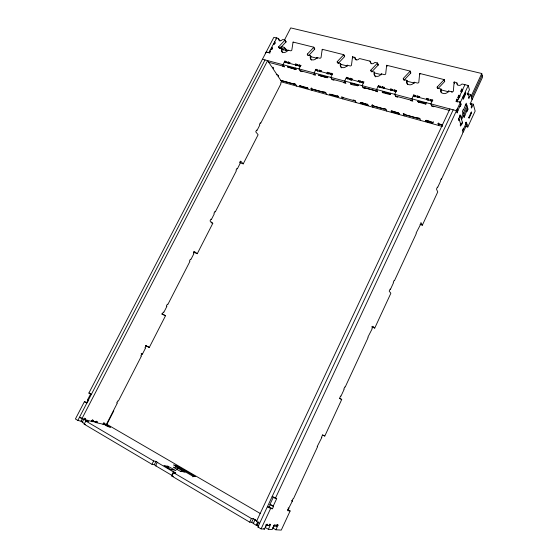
<?xml version="1.0" encoding="UTF-8"?>
<svg xmlns="http://www.w3.org/2000/svg" width="558" height="558" viewBox="0 0 558 558"><rect width="100%" height="100%" fill="white"/><g stroke="black" fill="none" stroke-linecap="round" stroke-linejoin="round"><path stroke-width="0.84" d="M467.444 93.695L470.687 94.518L468.853 98.459L468.532 97.294L468.992 96.311L468.343 93.967L467.883 94.958L467.555 93.779L469.411 89.803L468.253 85.5L462.638 84.105A1.221 1.004 -22.2 0 0 461.292 84.516A2.434 1.995 -22.5 0 1 458.613 85.332A2.434 1.995 -22.5 0 1 457.183 83.498A1.214 0.997 -22.8 0 0 456.472 82.577L454.184 82.012A1.221 0.997 -22.8 0 0 454.093 82.305L453.382 91.08A1.214 0.997 -23 0 1 451.827 91.805L448.576 90.982A4.22 3.474 -23.7 0 1 443.164 93.5A4.22 3.474 -23.7 0 1 441.043 89.064L437.835 88.248A1.2 0.983 -24.3 0 1 437.235 86.985L444.008 79.801A1.193 0.976 -23.9 0 0 444.147 79.606L419.735 73.468A1.172 0.956 -25.9 0 0 419.644 73.754L418.821 82.319A1.179 0.963 -26.1 0 1 417.307 83.023L414.196 82.235A4.101 3.355 -26.7 0 1 408.951 84.718A4.101 3.355 -26.7 0 1 406.977 80.401L403.901 79.62A1.165 0.949 -27.3 0 1 403.35 78.392L409.977 71.361A1.158 0.942 -26.9 0 0 410.158 71.096L386.708 65.279A1.144 0.921 -28.6 0 0 386.617 65.558L385.69 73.914A1.151 0.928 -28.9 0 1 384.225 74.612L381.24 73.851A3.997 3.236 -29.5 0 1 376.148 76.293A3.997 3.236 -29.5 0 1 374.32 72.094L371.37 71.34A1.137 0.914 -29.9 0 1 370.854 70.148L377.348 63.263A1.137 0.914 -29.5 0 0 377.522 63.005L375.45 62.489A1.137 0.914 -29.6 0 0 374.216 62.887A2.267 1.82 -29.8 0 1 371.754 63.682A2.267 1.82 -29.8 0 1 370.533 61.966A1.13 0.907 -30.1 0 0 369.919 61.115L360.029 58.667A1.123 0.9 -30.8 0 0 358.815 59.057A2.239 1.786 -31 0 1 356.388 59.846A2.239 1.786 -31 0 1 355.195 58.158A1.116 0.893 -31.2 0 0 354.602 57.321L352.593 56.818A1.123 0.893 -31.2 0 0 352.503 57.097L351.47 65.23A1.116 0.893 -31.6 0 1 350.054 65.921L347.195 65.195A3.892 3.111 -32.1 0 1 342.263 67.595A3.892 3.111 -32.1 0 1 340.568 63.507L337.75 62.789A1.109 0.879 -32.4 0 1 337.269 61.631L343.63 54.893A1.102 0.872 -32 0 0 343.763 54.705L322.259 49.299A1.088 0.851 -33.3 0 0 322.168 49.564L321.052 57.516A1.088 0.865 -33.7 0 1 319.671 58.192L316.93 57.495A3.801 2.999 -34.1 0 1 312.138 59.859A3.801 2.999 -34.1 0 1 310.562 55.877L307.856 55.186A1.081 0.851 -34.5 0 1 307.409 54.056L313.645 47.451A1.074 0.837 -34 0 0 313.812 47.207L293.11 42.073A1.06 0.823 -35.2 0 0 293.013 42.331L291.82 50.101A1.067 0.83 -35.6 0 1 290.481 50.771L287.844 50.101A3.718 2.895 -35.9 0 1 283.178 52.424A3.718 2.895 -35.9 0 1 281.72 48.546L279.112 47.876A1.053 0.816 -36.2 0 1 278.707 46.774L284.817 40.302A1.06 0.816 -35.8 0 0 284.985 40.057L283.15 39.604A1.053 0.816 -35.9 0 0 282.027 39.981A2.106 1.625 -36 0 1 279.788 40.748A2.106 1.625 -36 0 1 278.77 39.172A1.053 0.809 -36.2 0 0 278.254 38.39L273.866 37.295L88.882 393.069L91.324 394.45M465.686 93.856C466.607 87.543 459.429 108.754 465.686 93.856L464.863 93.646M469.09 116.964C467.848 123.241 475.144 102.874 469.09 116.964L469.32 117.773L468.532 117.564M273.427 525.308L274.717 526.061L276.635 526.201L277.18 525.029L278.051 525.092L275.875 529.779L272.799 527.973L273.88 525.636M470.129 103.39L473.303 104.213L471.51 108.078L471.203 106.969L471.65 105.999L471.036 103.753L470.582 104.73L470.275 103.6L482.593 77.102L481.749 73.503L290.725 27.9L284.392 40.155M462.728 130.691L466.474 122.607L465.421 122.321M291.583 500.693L292.35 501.126L287.503 510.647L290.125 510.975L281.274 530.1L275.875 529.779M463.056 131.744L462.317 134.199L441.434 179.292L441.239 178.825L440.318 180.813L440.513 181.273L437.598 187.565L437.402 187.104L436.482 189.099L437.73 191.973L422.35 225.209L420.021 224.407M466.948 124.204L463.217 132.26L462.561 130.167L463.468 128.221L463.628 128.752M292.35 501.126L291.946 501.063L293.006 498.768L293.417 498.838L317.537 446.756L317.167 446.623L321.847 437.451L321.485 437.305L322.517 435.073L324.805 436.028L341.719 399.472L339.599 398.21L340.61 396.02L340.945 396.222L344.153 389.303L343.819 389.086L344.83 386.903L345.165 387.119L368.127 337.541L367.834 337.262L372.235 328.676L371.942 328.39L372.925 326.263L374.746 328.097L390.865 293.257L389.198 291.15L390.168 289.065L390.426 289.4L393.481 282.808L393.223 282.46L394.185 280.381L394.443 280.73L416.338 233.474L416.108 233.07L420.251 225.02L420.969 222.586L422.35 225.209M465.442 126.373L467.785 127.015L475.158 111.084L473.303 104.213M265.817 524.75L267.136 525.524L267.701 524.311L266.766 524.241L264.499 529.096L261.088 528.893L257.901 527.003L453.18 109.821M267.136 525.524L269.137 525.664L269.702 524.464L270.616 524.534L268.384 529.326L265.245 527.477L266.584 524.611M460.266 115.36L458.404 119.349L458.753 120.458L459.213 119.461M461.061 117.961L466.886 105.441L465.219 105.009M471.154 96.269L481.749 73.503M461.571 119.614L467.374 107.136M471.622 97.992L482.175 75.309M460.643 124.022L460.183 125.013L460.524 126.094L462.352 122.16M464.054 116.992L467.855 108.824M274.717 526.061L275.268 524.883L274.376 524.813L272.171 529.556L268.384 529.326M458.153 99.687L456.967 99.108L456.116 101.416M457.916 97.559L458.774 95.258L459.869 95.537L460.127 96.422M460.817 91.379L461.668 89.078L462.847 89.65M457.302 101.995L457.121 101.41L464.947 84.683L464.375 84.537M457.03 101.87L457.497 100.872L456.967 99.108M458.829 98.034L459.297 97.029L458.774 95.258M461.717 91.868L462.184 90.87L461.668 89.078M272.45 508.77L269.263 506.943L267.401 506.699L270.602 508.54L272.45 508.77L273.58 506.35L269.933 504.467L273.497 496.843M269.263 506.943L270.393 504.53L273.58 506.35M261.088 528.893L270.602 508.54M272.123 496.62L275.324 498.427L468.253 85.5M457.958 110.4L457.197 112.988L456.479 110.693L457.462 108.58M273.12 506.294L276.691 498.643L274.292 497.29M457.016 112.416L460.936 104.018M251.414 518.508L173.545 472.675L175.812 473.079L173.943 471.984L171.864 476.079L249.705 522.149L251.414 518.508L253.367 518.682L255.459 519.91L254.978 519.875L253.276 523.502L256.178 525.224L258.682 525.399M438.588 122.941L438.142 123.897L442.696 125.159M249.705 522.149L251.665 522.302L253.367 518.682M449.901 108.95L256.436 521.465L259.616 523.334M256.178 525.224L257.545 522.309M258.766 521.835L257.147 525.294L258.41 526.041M433.336 121.665L432.666 123.095C432.241 122.523 423.466 121.504 425.621 120.444C426.751 119.273 435.554 124.476 432.366 122.3L425.621 120.444L425.928 121.226M431.104 101.34L430.588 99.352L432.827 100.203M432.722 99.91L430.832 103.9L431.676 106.194L433.796 106.759L433.594 106.187M428.928 99.178L426.696 98.334L426.389 99.756M426.089 102.7L425.461 104.025L418.458 102.156L417.503 101.382L425.44 103.272A0.872 0.349 24.1 0 1 425.977 104.046L425.461 104.025L425.14 103.16L418.123 101.298L418.458 102.156M428.816 98.892L428.453 100.168M430.588 99.352L430.225 100.635M419.783 96.778L417.572 95.941L417.217 97.211M419.197 97.476L419.672 96.485M403.88 113.372L403.434 114.306L419.93 118.868M415.947 95.774L413.743 94.93L411.867 98.871L412.787 101.158L410.716 100.607L410.486 100.035M415.829 95.481L415.473 96.75M392.072 111.223L391.807 111.781C386.366 108.064 411.978 118.226 391.807 111.781L391.444 110.993L397.903 112.786L398.252 113.567L398.698 112.639M396.696 90.717L394.534 89.894L394.192 91.149M396.571 90.424L394.694 94.316L395.692 96.604L397.728 97.148L397.477 96.576M392.965 89.74L390.816 88.917L390.537 90.319M390.335 93.221L389.707 94.511L383.011 92.726C382.516 90.884 381.421 92.489 383.018 92.726M392.839 89.447L392.497 90.703M380.556 86.483L378.429 85.667L376.559 89.503L377.64 91.798L375.66 91.268L375.388 90.696L364.897 87.899L365.176 88.471L363.23 87.955L362.086 85.667L363.955 81.873L362.002 81.356L361.682 82.591M380.423 86.19L380.089 87.439M372.507 104.723L372.06 105.636L385.99 109.487M384.225 87.446L382.09 86.63L381.756 87.878M192.894 476.867L193.528 475.569L195.335 476.623L192.754 476.155L173.475 464.919L176.14 465.449L193.528 475.569M384.099 87.153L383.827 88.548M361.396 102.337L360.949 103.244C355.544 99.596 380.375 109.452 360.949 103.244L360.538 102.456L366.752 104.179L367.15 104.96L367.589 104.046M175.512 466.725L176.14 465.449M83.84 419.225L88.366 421.674L85.799 421.025L153.638 460.957L155.975 461.424L157.795 462.491L157.21 462.373L155.549 465.721L171.711 475.27L173.378 471.88L173.943 471.984M176.97 469.697L177.786 468.085L184.97 472.277L180.687 471.112L181.594 471.643L180.513 471.44L173.28 467.213L177.786 468.085M360.524 81.224L358.438 80.422L358.187 81.796M167.805 467.96L168.46 466.634L167.553 466.097L175.965 470.589L171.515 469.39L172.436 469.927L171.313 469.717L163.961 465.4L168.46 466.634M167.693 468.295L168.669 466.314M360.384 80.931L360.056 82.165M343.707 82.263L344.007 82.828L345.911 83.337L344.698 81.05L346.56 77.304L348.471 77.806L348.157 79.034M352.14 79.02L350.075 78.225L349.754 79.452M350.849 80.185L350.075 78.225M351.993 78.734L351.749 80.101M86.092 420.551L84.174 424.178L151.971 464.305L153.638 460.957M337.841 95.502L337.248 96.687C316.246 89.726 345.932 99.694 336.802 95.892L330.838 94.246L331.285 95.034M151.971 464.305L154.315 464.751L155.975 461.424M330.489 74.381L330.796 73.168L332.673 73.663L330.81 77.374L332.087 79.654L333.956 80.157L333.642 79.585M326.911 73.196L327.372 72.268L329.401 73.049M327.107 76.453L326.486 77.681C304.459 70.65 335.728 80.673 325.998 76.823L319.825 75.191L320.32 76.034M329.241 72.756L328.934 73.97M313.289 74.172L313.624 74.737L315.451 75.225L314.112 72.945L315.968 69.276L317.802 69.757L317.509 70.964M321.352 70.936L319.336 70.162L319.043 71.368M311.615 87.941L311.176 88.813L325.795 92.851M320.724 71.563L321.185 70.65M307.2 87.376L306.761 88.248C286.087 81.475 315.926 91.261 306.272 87.46L300.539 85.876L301.034 86.657M95.118 421.513L97.678 423.006L106.146 424.896L117.34 403.05L116.768 402.876L117.787 400.902L118.359 401.076L141.397 356.116L140.86 355.885L141.851 353.953L142.388 354.184L145.519 348.066L144.989 347.829L145.973 345.904L149.307 347.411L165.524 315.73L162.336 313.994L163.306 312.089L163.815 312.368L166.884 306.37L166.389 306.084L167.358 304.194L167.853 304.48L189.915 261.43L189.448 261.095L190.397 259.24L190.864 259.575L193.863 253.723L193.403 253.381L194.351 251.532L197.26 253.702L212.793 223.339L210.017 220.961L210.952 219.141L211.391 219.524L214.335 213.77L213.902 213.386L214.83 211.573L215.262 211.963L236.411 170.699L235.999 170.274L236.913 168.495L237.317 168.928L240.191 163.313L239.794 162.873L240.7 161.102L243.218 163.871L258.117 134.75L255.724 131.793L256.617 130.049L257.001 130.523L259.826 125.006L259.449 124.532L260.342 122.788L260.712 123.269L280.995 83.693L280.646 83.177L281.518 81.468L277.828 75.937L278.672 76.167L277.961 75.1L276.28 74.639M295.287 64.874L295.747 63.975L297.714 64.728M295.58 68.097L294.966 69.297C273.839 62.524 304.187 72.275 294.436 68.439L288.521 66.869L289.051 67.713M297.54 64.442L297.254 65.635M300.999 65.593L299.032 64.833L298.746 66.025M300.825 65.307L298.983 68.934L300.378 71.208L302.171 71.682L301.822 71.117M282.32 65.928L284.434 66.96L282.976 64.686L284.817 61.101L286.582 61.568L286.303 62.747M290 62.705L288.054 61.952L287.768 63.138M103.021 424.485L103.711 423.145L104.897 423.445L104.381 424.45M289.358 63.312L289.818 62.419M106.913 424.296L113.804 410.834M91.777 420.844L92.984 421.548L93.514 420.523L92.307 419.818M285.766 50.464L286.359 49.313L284.873 48.937M92.984 421.548L95.655 422.225L96.178 421.206L97.399 421.52L96.701 422.88M84.942 419.895L85.66 418.507L84.377 418.179L82.214 422.35L84.467 423.682M281.971 49.725L282.418 48.853L280.988 46.565M273.099 67.302L272.653 68.181L277.124 74.877M283.039 50.164L284.461 47.402L281.916 46.76M91.561 421.576L92.272 420.209L93.514 420.523M265.315 53.735L266.271 51.901L269.891 53.08M87.355 402.646L84.404 401.676L75.407 418.988L77.834 420.425L81.768 421.409M88.743 400.944L87.39 400.17L90.773 393.655M86.95 402.416L88.018 400.351L88.422 400.588M275.91 38.955L276.44 37.937L276.894 38.049M77.834 420.425L265.022 59.929M269.702 52.794L270.616 51.029L269.946 51.099M271.641 49.704L272.367 47.653L271.509 47.437L272.067 48.309A0.802 0.412 -77 0 0 272.004 49.397M274.145 44.368L275.178 42.241L274.32 42.024L275.24 43.489M81.405 417.789L79.459 417.293L81.9 418.73L267.603 60.613L271.906 67.065L272.764 67.295L273.497 68.397M82.507 418.465L81.07 421.234L82.898 422.308M313.812 47.207L314.803 48.985A1.067 0.837 -34 0 1 314.635 49.23L308.944 55.263M338.197 63.396L344.53 56.679A1.095 0.872 -32 0 0 344.67 56.491L343.798 54.642M371.677 71.919L378.15 65.056A1.137 0.914 -29.4 0 0 378.324 64.798L377.522 63.005M404.062 80.171L410.674 73.161A1.151 0.935 -26.8 0 0 410.848 72.896L410.158 71.096M438.4 88.171L444.587 81.608A1.186 0.97 -23.9 0 0 444.726 81.412L444.189 79.529M279.795 48.525L285.891 42.066A1.053 0.816 -35.8 0 0 286.059 41.822L284.985 40.057M257.901 527.003L258.766 527.059M253.276 523.502L253.757 523.543L251.665 522.302M269.933 504.467L270.393 504.53M275.324 498.427L276.691 498.643M350.577 83.351C348.366 85.255 369.584 87.341 350.577 83.351L351.024 84.209M171.864 476.079L173.385 476.344M171.711 475.27L172.276 475.367M155.549 465.721L156.135 465.825L154.315 464.751M84.174 424.178L85.458 424.492M285.598 41.71L286.059 41.822M354.972 58.981L355.474 59.106A1.109 0.886 -31.2 0 1 356.067 59.95M377.801 64.665L378.317 64.798M274.271 43.998L273.406 43.775L273.685 44.215M460.727 91.08L461.954 91.805M281.72 48.546L282.264 49.418L287.614 50.778M310.562 55.877L311.064 56.756L317.425 58.374M340.568 63.507L341.029 64.393L347.641 66.074M374.32 72.094L374.725 72.979L381.637 74.737M406.977 80.401L407.333 81.287L414.538 83.121M441.043 89.064L441.336 89.95L448.855 91.868L448.576 90.982M271.425 48.141L272.067 48.309M462.596 97.057L463.419 97.266L463.593 97.859M81.9 418.73L92.544 421.709L91.261 420.948M271.453 49.418L270.783 49.488M457.832 97.266L459.018 97.845M460.001 106.027L460.176 106.606L461.11 104.597L460.42 102.26L456.025 101.124L457.121 101.41M459.318 101.974L460.42 102.26M267.986 52.347L268.844 52.571L276.622 38.23M284.357 62.001L300.371 66.214M315.507 70.196L332.205 74.591M346.093 78.239L363.488 82.821M377.968 86.63L396.103 91.4M413.276 95.92L432.248 100.914M317.418 71.117L315.968 69.276M350.968 79.954L351.442 80.08M359.791 82.277L358.438 80.422M383.381 88.492L382.09 86.63M395.287 91.624L395.789 91.756M414.95 96.806L414.434 96.667L413.743 94.93M427.867 100.21L427.344 100.07L426.696 98.334M431.222 101.089L431.752 101.228M262.455 59.246L456.479 110.693M268.663 62.287L284.064 66.388M300.023 70.636L315.117 74.653M331.766 79.083L345.604 82.765M362.944 87.383L377.368 91.219M395.441 96.032L412.557 100.586M431.46 105.615L449.748 110.484M280.751 80.408L295.698 84.537M341.914 97.308L355.306 101.005M280.827 80.429L294.003 84.07L293.668 83.547L295.37 84.014L296.71 86.106M442.627 125.145L437.953 123.374L438.721 125.473M281.797 81.97L442.501 126.52M87.39 400.17L88.018 400.351M88.882 393.069L90.145 393.46M243.218 163.871L240.763 163.034L239.752 161.925M210.966 222.621L212.793 223.339M193.626 252.174L197.26 253.702M371.649 326.8L374.746 328.097M145.582 345.597L146.914 346.204M161.918 314.014L165.524 315.73M339.41 398.37L341.719 399.472M145.729 345.604L149.307 347.411M322.503 434.87L324.805 436.028M141.188 353.57L142.388 354.184M161.841 313.889L163.117 314.586M288.472 508.108L288.981 508.401M288.054 508.052L288.57 508.345M287.649 509.566L290.125 510.975M84.404 401.676L86.846 403.078M106.899 424.317L260.286 513.506M103.704 422.755L104.897 423.445M104.967 424.206L110.519 427.247L107.582 426.507L103.195 423.759M277.535 524.792L278.051 525.092M276.663 524.729L277.18 525.029M276.119 525.901L276.635 526.201M94.448 421.527L95.655 422.225M270.093 524.227L270.616 524.534M269.172 524.157L269.702 524.464M268.614 525.357L269.137 525.664M157.21 462.373L173.378 471.88M254.978 519.875L257.161 521.151M81.252 420.865L81.859 421.22M263.711 528.628L264.499 529.096M193.661 251.811L194.833 252.683M284.817 61.101L285.905 62.817M278.707 46.774L279.614 48.232M288.054 61.952L289.128 63.668M284.461 47.402L286.254 50.311M295.552 65.307L295.817 65.732M278.254 38.39L279.167 39.862M312.138 90.382L310.855 88.29L312.919 89.294L324.031 92.37L323.717 91.84L325.488 92.328L326.723 94.428M295.747 63.975L296.8 65.691M287.844 50.101L288.109 50.534M284.999 40.595L285.891 42.066M299.032 64.833L299.904 66.263M293.11 42.073L293.459 42.659M307.409 54.056L308.253 55.521M319.336 70.162L320.327 71.884M316.93 57.495L317.174 57.934M327.148 73.628L327.393 74.054M313.812 47.751L314.635 49.23M327.372 72.268L328.334 73.991M342.793 98.885L341.622 96.785L343.728 97.81M330.796 73.168L331.591 74.605M322.259 49.299L322.587 49.892M353.465 100.51L353.186 99.98L355.028 100.489L356.144 102.588M337.269 61.631L338.043 63.103M346.56 77.304L347.467 79.034M347.195 65.195L347.418 65.635M357.008 85.06L357.448 85.918M343.777 55.193L344.53 56.679M372.849 107.22L371.802 105.12L373.693 105.643L373.951 106.166L384.078 108.963L383.827 108.433L385.745 108.963L386.736 111.063M362.002 81.356L362.86 83.086M352.503 57.097L352.942 57.99M352.593 56.818L352.886 57.418M354.602 57.321L355.041 58.213M378.429 85.667L379.238 87.397M370.854 70.148L371.537 71.626M369.919 61.115L370.603 62.615M377.48 63.563L378.15 65.056M381.24 73.851L381.442 74.298M390.816 88.917L391.577 90.647M404.125 115.883L403.204 113.783L405.171 114.327L405.394 114.85L417.935 118.317L417.719 117.794L419.721 118.345L420.565 120.444M394.534 89.894L395.162 91.338M386.708 65.279L386.966 65.879M386.617 65.558L387.008 66.465M403.35 78.392L404.138 80.213M417.572 95.941L418.249 97.671M410.095 71.661L410.674 73.161M414.196 82.235L414.364 82.682M419.735 73.468L419.951 74.075M419.644 73.754L419.867 74.36M437.235 86.985L437.737 88.471M444.105 80.108L444.587 81.608M458.871 118.352L460.985 125.111M451.827 91.805L452.008 92.398M459.332 117.354L460.092 114.795L462.519 122.697L461.605 124.664L461.438 124.127M465.574 124.546L466.314 122.069L467.785 127.015M463.056 113.672L462.387 111.426L463.314 109.438L463.482 110.003L466.237 103.16L468.009 109.382L467.102 111.335L466.941 110.784M463.559 115.339L464.221 117.543L464.967 115.032M454.184 82.012L454.449 82.919M454.093 82.305L454.54 83.812M456.737 83.484L456.911 84.084M463.51 97.566L463.677 98.152M465.379 93.081L465.623 93.974M470.952 112.946L471.182 113.762M470.687 94.518L472.089 99.708M370.742 62.908A1.123 0.907 -30 0 1 371.349 63.758M375.75 76.851A3.99 3.229 -29.4 0 1 375.297 76.537M374.92 76.146A3.99 3.229 -29.4 0 1 374.725 72.979M407.591 84.537A4.094 3.348 -26.7 0 1 407.333 81.287M441.336 92.809A4.213 3.474 -23.6 0 1 441.336 89.95M457.302 84.509A1.207 0.99 -22.7 0 1 457.679 85.004M279.349 40.155A1.046 0.809 -36.1 0 1 279.858 40.936M282.627 52.717A3.711 2.888 -35.9 0 1 282.264 49.418M311.49 60.138A3.794 2.992 -34.1 0 1 311.155 59.769M310.911 59.343A3.794 2.992 -34.1 0 1 311.071 56.756M341.524 67.853A3.885 3.104 -32 0 1 341.168 67.476M340.903 67.037A3.885 3.104 -32 0 1 341.029 64.393M390.293 94.428L389.707 94.511L389.324 93.646L382.621 91.868L389.324 93.653L390.293 94.428"/></g></svg>
